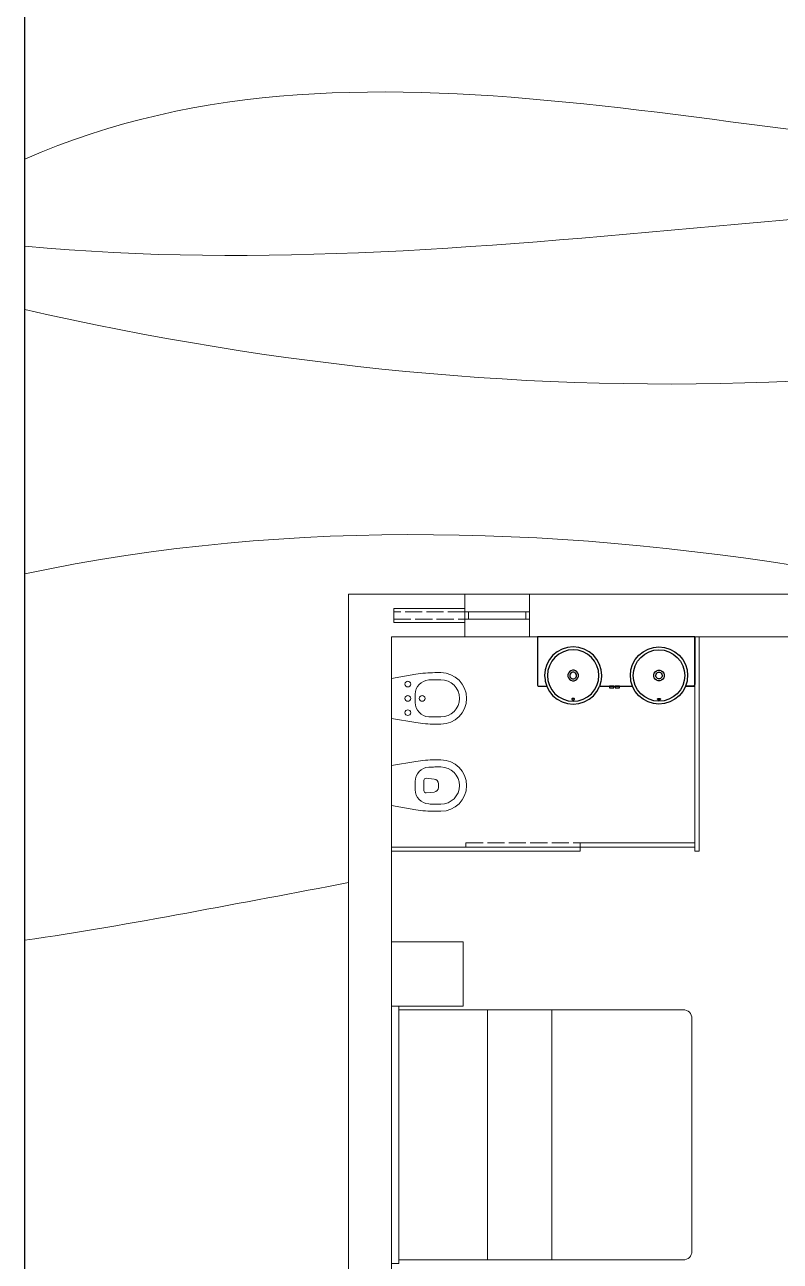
# Model space of a CAD drawing. Header units: millimetres. Extents: x 3468 to 20390, y -976 to 7887.
# Drawn here: x 9054 to 9582, y 5786 to 6651 of the extents above; entities that cross this region are included whole.
import ezdxf

# ---------------------------------------------------------------- set-up
doc = ezdxf.new("R2010")
doc.units = ezdxf.units.MM
doc.linetypes.add('ACAD_ISO02W100', pattern=[15, 12, -3])
for name, color, linetype, lineweight in [('A-FURN', 9, 'Continuous', 13), ('curve di livello', 6, 'Continuous', 9), ('PROIEZIONI_finissime_fine lines', 251, 'Continuous', 5), ('vetro', 140, 'Continuous', 15), ('Wall', 7, 'Continuous', 20)]:
    doc.layers.add(name, color=color, linetype=linetype, lineweight=lineweight)

msp = doc.modelspace()

# ---------------------------------------------------------------- linework, layer by layer
for p, q in [((9053.76, 5155.71), (9053.76, 7162.08)), ((9522.2, 6222.38), (9412.2, 6222.38)), ((9412.2, 6222.38), (9412.2, 6189.08)), ((9522.2, 6189.08), (9522.2, 6222.38)), ((9522.2, 6222.38), (9522.2, 6189.08)), ((9412.2, 6189.08), (9412.27, 6188.62)), ((9412.27, 6188.62), (9412.45, 6188.22)), ((9412.45, 6188.22), (9412.73, 6187.97)), ((9412.73, 6187.97), (9413.07, 6187.88)), ((9413.07, 6187.88), (9418.68, 6187.88)), ((9418.68, 6187.88), (9418.73, 6187.72)), ((9418.73, 6187.72), (9420.57, 6184.27)), ((9453.83, 6184.27), (9455.68, 6187.72)), ((9455.68, 6187.72), (9455.73, 6187.88)), ((9455.73, 6187.88), (9478.68, 6187.88)), ((9465.67, 6187.88), (9462.67, 6187.88)), ((9462.67, 6187.88), (9462.67, 6186.77)), ((9462.67, 6186.77), (9465.67, 6186.77)), ((9465.67, 6186.77), (9465.67, 6187.88)), ((9465.67, 6187.88), (9466.52, 6187.88)), ((9469.52, 6187.88), (9466.52, 6187.88)), ((9466.52, 6187.88), (9466.52, 6186.77)), ((9466.52, 6186.77), (9469.52, 6186.77)), ((9469.52, 6186.77), (9469.52, 6187.88)), ((9478.73, 6187.72), (9478.68, 6187.88)), ((9480.57, 6184.27), (9478.73, 6187.72)), ((9515.68, 6187.72), (9513.83, 6184.27)), ((9515.73, 6187.88), (9515.68, 6187.72)), ((9515.73, 6187.88), (9521.34, 6187.88)), ((9521.34, 6187.88), (9515.73, 6187.88)), ((9521.34, 6187.88), (9521.68, 6187.97)), ((9521.68, 6187.97), (9521.34, 6187.88)), ((9521.68, 6187.97), (9521.95, 6188.22)), ((9521.95, 6188.22), (9521.68, 6187.97)), ((9521.95, 6188.22), (9522.14, 6188.62)), ((9522.14, 6188.62), (9521.95, 6188.22)), ((9522.14, 6188.62), (9522.2, 6189.08)), ((9522.2, 6189.08), (9522.14, 6188.62)), ((9420.57, 6184.27), (9423.06, 6181.23)), ((9423.06, 6181.23), (9426.09, 6178.75)), ((9426.09, 6178.75), (9429.55, 6176.9)), ((9444.86, 6176.9), (9448.32, 6178.75)), ((9448.32, 6178.75), (9451.35, 6181.23)), ((9451.35, 6181.23), (9453.83, 6184.27)), ((9483.06, 6181.23), (9480.57, 6184.27)), ((9486.09, 6178.75), (9483.06, 6181.23)), ((9489.55, 6176.9), (9486.09, 6178.75)), ((9508.32, 6178.75), (9504.86, 6176.9)), ((9511.35, 6181.23), (9508.32, 6178.75)), ((9513.83, 6184.27), (9511.35, 6181.23)), ((9429.55, 6176.9), (9433.3, 6175.76)), ((9433.3, 6175.76), (9437.2, 6175.38)), ((9437.2, 6175.38), (9441.11, 6175.76)), ((9441.11, 6175.76), (9444.86, 6176.9)), ((9493.3, 6175.76), (9489.55, 6176.9)), ((9497.2, 6175.38), (9493.3, 6175.76)), ((9501.11, 6175.76), (9497.2, 6175.38)), ((9504.86, 6176.9), (9501.11, 6175.76))]:
    msp.add_line(p, q)
for points in [[(9455.73, 6187.88), (9456.82, 6191.47), (9456.91, 6192.38), (9456.91, 6192.38), (9457.2, 6195.38), (9456.82, 6199.28), (9455.68, 6203.03), (9453.83, 6206.49), (9451.35, 6209.52), (9448.32, 6212.01), (9444.86, 6213.85), (9441.11, 6214.99), (9437.2, 6215.38), (9433.3, 6214.99), (9429.55, 6213.85), (9426.09, 6212.01), (9423.06, 6209.52), (9420.57, 6206.49), (9418.73, 6203.03), (9417.59, 6199.28), (9417.2, 6195.38), (9417.5, 6192.38), (9417.59, 6191.47), (9418.68, 6187.88)], [(9478.68, 6187.88), (9477.59, 6191.47), (9477.5, 6192.38), (9477.5, 6192.38), (9477.2, 6195.38), (9477.59, 6199.28), (9478.73, 6203.03), (9480.57, 6206.49), (9483.06, 6209.52), (9486.09, 6212.01), (9489.55, 6213.85), (9493.3, 6214.99), (9497.2, 6215.38), (9501.11, 6214.99), (9504.86, 6213.85), (9508.32, 6212.01), (9511.35, 6209.52), (9513.83, 6206.49), (9515.68, 6203.03), (9516.82, 6199.28), (9517.2, 6195.38), (9516.91, 6192.38), (9516.82, 6191.47), (9515.73, 6187.88)], [(9438.16, 6179.02), (9438.06, 6179.14), (9437.91, 6179.23), (9437.73, 6179.3), (9437.52, 6179.35), (9437.2, 6179.38), (9436.89, 6179.35), (9436.67, 6179.3), (9436.5, 6179.23), (9436.35, 6179.14), (9436.25, 6179.02), (9436.2, 6178.88)], [(9436.2, 6178.88), (9436.25, 6178.73), (9436.35, 6178.62)], [(9436.35, 6178.62), (9436.5, 6178.52), (9436.67, 6178.45), (9436.89, 6178.4), (9437.2, 6178.38), (9437.52, 6178.4), (9437.73, 6178.45), (9437.91, 6178.52), (9438.06, 6178.62), (9438.16, 6178.73), (9438.2, 6178.88), (9438.16, 6179.02)], [(9498.06, 6178.62), (9497.91, 6178.52), (9497.73, 6178.45), (9497.52, 6178.4), (9497.2, 6178.38), (9496.89, 6178.4), (9496.67, 6178.45), (9496.5, 6178.52), (9496.35, 6178.62), (9496.25, 6178.73), (9496.2, 6178.88), (9496.25, 6179.02)], [(9496.25, 6179.02), (9496.35, 6179.14), (9496.5, 6179.23), (9496.67, 6179.3), (9496.89, 6179.35), (9497.2, 6179.38), (9497.52, 6179.35), (9497.73, 6179.3), (9497.91, 6179.23), (9498.06, 6179.14), (9498.16, 6179.02), (9498.2, 6178.88)], [(9498.2, 6178.88), (9498.16, 6178.73), (9498.06, 6178.62)]]:
    msp.add_lwpolyline(points)
for points in [[(9433.69, 6213.03), (9430.32, 6212.01), (9427.2, 6210.34), (9424.48, 6208.1), (9422.24, 6205.38), (9420.57, 6202.26), (9419.55, 6198.89), (9419.2, 6195.38), (9419.55, 6191.87), (9420.57, 6188.49), (9422.24, 6185.38), (9424.48, 6182.65), (9427.2, 6180.41), (9430.32, 6178.75), (9433.69, 6177.72), (9437.2, 6177.38), (9440.72, 6177.72), (9444.09, 6178.75), (9447.2, 6180.41), (9449.93, 6182.65), (9452.17, 6185.38), (9453.83, 6188.49), (9454.86, 6191.87), (9455.2, 6195.38), (9454.86, 6198.89), (9453.83, 6202.26), (9452.17, 6205.38), (9449.93, 6208.1), (9447.2, 6210.34), (9444.09, 6212.01), (9440.72, 6213.03), (9437.2, 6213.38)], [(9500.72, 6213.03), (9504.09, 6212.01), (9507.2, 6210.34), (9509.93, 6208.1), (9512.17, 6205.38), (9513.83, 6202.26), (9514.86, 6198.89), (9515.2, 6195.38), (9514.86, 6191.87), (9513.83, 6188.49), (9512.17, 6185.38), (9509.93, 6182.65), (9507.2, 6180.41), (9504.09, 6178.75), (9500.72, 6177.72), (9497.2, 6177.38), (9493.69, 6177.72), (9490.32, 6178.75), (9487.2, 6180.41), (9484.48, 6182.65), (9482.24, 6185.38), (9480.57, 6188.49), (9479.55, 6191.87), (9479.2, 6195.38), (9479.55, 6198.89), (9480.57, 6202.26), (9482.24, 6205.38), (9484.48, 6208.1), (9487.2, 6210.34), (9490.32, 6212.01), (9493.69, 6213.03), (9497.2, 6213.38)], [(9435.5, 6198.72), (9434.55, 6198.03), (9433.86, 6197.08), (9433.5, 6195.96), (9433.5, 6194.79), (9433.86, 6193.67), (9434.55, 6192.73), (9435.5, 6192.04), (9436.62, 6191.67), (9437.79, 6191.67), (9438.91, 6192.04), (9439.86, 6192.73), (9440.55, 6193.67), (9440.91, 6194.79), (9440.91, 6195.96), (9440.55, 6197.08), (9439.86, 6198.03), (9438.91, 6198.72), (9437.79, 6199.08), (9436.62, 6199.08)], [(9436.16, 6197.43), (9435.58, 6197), (9435.15, 6196.42), (9434.93, 6195.74), (9434.93, 6195.02), (9435.15, 6194.33), (9435.58, 6193.75), (9436.16, 6193.33), (9436.84, 6193.11), (9437.56, 6193.11), (9438.25, 6193.33), (9438.83, 6193.75), (9439.25, 6194.33), (9439.48, 6195.02), (9439.48, 6195.74), (9439.25, 6196.42), (9438.83, 6197), (9438.25, 6197.43), (9437.56, 6197.65), (9436.84, 6197.65)], [(9498.91, 6198.72), (9499.86, 6198.03), (9500.55, 6197.08), (9500.91, 6195.96), (9500.91, 6194.79), (9500.55, 6193.67), (9499.86, 6192.73), (9498.91, 6192.04), (9497.79, 6191.67), (9496.62, 6191.67), (9495.5, 6192.04), (9494.55, 6192.73), (9493.86, 6193.67), (9493.5, 6194.79), (9493.5, 6195.96), (9493.86, 6197.08), (9494.55, 6198.03), (9495.5, 6198.72), (9496.62, 6199.08), (9497.79, 6199.08)], [(9498.25, 6197.43), (9498.83, 6197), (9499.25, 6196.42), (9499.48, 6195.74), (9499.48, 6195.02), (9499.25, 6194.33), (9498.83, 6193.75), (9498.25, 6193.33), (9497.56, 6193.11), (9496.84, 6193.11), (9496.16, 6193.33), (9495.58, 6193.75), (9495.15, 6194.33), (9494.93, 6195.02), (9494.93, 6195.74), (9495.15, 6196.42), (9495.58, 6197), (9496.16, 6197.43), (9496.84, 6197.65), (9497.56, 6197.65)]]:
    msp.add_lwpolyline(points, close=True)
at = {"layer": 'A-FURN', "ltscale": 15}
for p, q in [((9327.17, 6196.25), (9310.2, 6193.38)), ((9344.7, 6197.38), (9340.54, 6197.38)), ((9344.7, 6192.38), (9340.54, 6192.38)), ((9326.76, 6182.27), (9326.76, 6176.49)), ((9327.17, 6162.5), (9310.2, 6165.38)), ((9344.7, 6166.38), (9340.54, 6166.38)), ((9344.7, 6161.38), (9340.54, 6161.38)), ((9327.17, 6135.25), (9310.2, 6132.38)), ((9344.7, 6136.38), (9340.54, 6136.38)), ((9344.7, 6131.38), (9340.54, 6131.38)), ((9326.76, 6121.27), (9326.76, 6115.49)), ((9332.85, 6121.96), (9332.85, 6114.79)), ((9334.5, 6123.46), (9340.01, 6122.91)), ((9342.98, 6119.63), (9342.98, 6117.13)), ((9340.01, 6113.84), (9334.5, 6113.3)), ((9327.17, 6101.5), (9310.2, 6104.38)), ((9344.7, 6105.38), (9340.54, 6105.38)), ((9344.7, 6100.38), (9340.54, 6100.38))]:
    msp.add_line(p, q, dxfattribs=at)
at = {"layer": 'A-FURN'}
for p, q in [((9310.2, 6193.38), (9310.2, 6165.38)), ((9310.2, 6179.38), (9310.2, 6179.38)), ((9310.2, 6179.38), (9310.2, 6179.38)), ((9310.2, 6179.38), (9310.2, 6179.38)), ((9310.2, 6179.38), (9310.2, 6179.38)), ((9310.2, 6179.38), (9310.2, 6179.38)), ((9310.2, 6179.38), (9310.2, 6179.38)), ((9310.2, 6179.38), (9310.2, 6179.38)), ((9310.2, 6179.38), (9310.2, 6179.38)), ((9310.2, 6179.38), (9310.2, 6179.38)), ((9310.2, 6179.38), (9310.2, 6179.38)), ((9310.2, 6179.38), (9310.2, 6179.38)), ((9310.2, 6179.38), (9310.2, 6179.38)), ((9310.2, 6179.38), (9310.2, 6179.38)), ((9310.2, 6179.38), (9310.2, 6179.38)), ((9310.2, 6179.38), (9310.2, 6179.38)), ((9310.2, 6179.38), (9310.2, 6179.38)), ((9310.2, 6179.38), (9310.2, 6179.38)), ((9310.2, 6179.38), (9310.2, 6179.38)), ((9310.2, 6179.38), (9310.2, 6179.38)), ((9310.2, 6179.38), (9310.2, 6179.38)), ((9310.2, 6179.38), (9310.2, 6179.38)), ((9310.2, 6179.38), (9310.2, 6179.38)), ((9310.2, 6179.38), (9310.2, 6179.38)), ((9310.2, 6179.38), (9310.2, 6179.38)), ((9310.2, 6179.38), (9310.2, 6179.38)), ((9310.2, 6179.38), (9310.2, 6179.38)), ((9310.2, 6179.38), (9310.2, 6179.38)), ((9310.2, 6179.38), (9310.2, 6179.38)), ((9310.2, 6179.38), (9310.2, 6179.38)), ((9310.2, 6179.38), (9310.2, 6179.38)), ((9310.2, 6179.38), (9310.2, 6179.38)), ((9310.2, 6179.38), (9310.2, 6179.38)), ((9310.2, 6179.38), (9310.2, 6179.38)), ((9310.2, 6179.38), (9310.2, 6179.38)), ((9310.2, 6179.38), (9310.2, 6179.38)), ((9310.2, 6179.38), (9310.2, 6179.38)), ((9310.2, 6179.38), (9310.2, 6179.38)), ((9310.2, 6179.38), (9310.2, 6179.38)), ((9310.2, 6179.38), (9310.2, 6179.38)), ((9310.2, 6179.38), (9310.2, 6179.38)), ((9310.2, 6179.38), (9310.2, 6179.38)), ((9310.2, 6179.38), (9310.2, 6179.38)), ((9310.2, 6179.38), (9310.2, 6179.38)), ((9310.2, 6179.38), (9310.2, 6179.38)), ((9310.2, 6179.38), (9310.2, 6179.38)), ((9310.2, 6179.38), (9310.2, 6179.38)), ((9310.2, 6179.38), (9310.2, 6179.38)), ((9310.2, 6179.38), (9310.2, 6179.38)), ((9310.2, 6179.38), (9310.2, 6179.38)), ((9310.2, 6179.38), (9310.2, 6179.38)), ((9310.2, 6179.38), (9310.2, 6179.38)), ((9310.2, 6132.38), (9310.2, 6104.38)), ((9377.2, 5961.5), (9377.2, 5786.5)), ((9422.2, 5961.5), (9422.2, 5786.5))]:
    msp.add_line(p, q, dxfattribs=at)
msp.add_lwpolyline([(9360.2, 5964), (9360.2, 6009), (9310.2, 6009), (9310.2, 5964), (9360.2, 5964)], dxfattribs=at)
msp.add_lwpolyline([(9315.2, 5964), (9310.2, 5964), (9310.2, 5784), (9315.2, 5784)], close=True, dxfattribs=at)
msp.add_lwpolyline([(9315.2, 5786.5), (9514.2, 5786.5, 0.414214), (9520.2, 5792.5), (9520.2, 5955.5, 0.414214), (9514.2, 5961.5), (9315.2, 5961.5)], format="xyb", close=True, dxfattribs=at)
at = {"layer": 'A-FURN', "ltscale": 15}
for centre in [(9321.61, 6189.38), (9321.61, 6179.38), (9331.61, 6179.38), (9321.61, 6169.38)]:
    msp.add_circle(centre, 2, dxfattribs=at)
at = {"layer": 'A-FURN'}
for centre, radius, start, end in [((9338.2, 6181.38), 20, 270, 270), ((9310.2, 6179.38), 0.00003, 117.46583, 180), ((9310.2, 6179.38), 0.00003, 0, 117.46583), ((9310.2, 6179.38), 0.00003, 297.46583, 0), ((9310.2, 6179.38), 0.00003, 180, 297.46583), ((9310.2, 6179.38), 0.00003, 180, 297.46583), ((9310.2, 6179.38), 0.00001, 297.46583, 0), ((9310.2, 6179.38), 0.00001, 180, 297.46583), ((9310.2, 6179.38), 0.00001, 117.46583, 180), ((9310.2, 6179.38), 0.00001, 0, 117.46583), ((9310.2, 6179.38), 0.00001, 180, 297.46583), ((9310.2, 6179.38), 0.00001, 297.46583, 0), ((9310.2, 6179.38), 0.00001, 180, 297.46583), ((9310.2, 6179.38), 0.00001, 297.46583, 0), ((9310.2, 6179.38), 0.00001, 180, 297.46583), ((9310.2, 6179.38), 0.00001, 117.46583, 180), ((9310.2, 6179.38), 0.00001, 117.46583, 180), ((9310.2, 6179.38), 0.00001, 117.46583, 180), ((9310.2, 6179.38), 0.00001, 0, 117.46583), ((9310.2, 6179.38), 0.00001, 117.46583, 180), ((9310.2, 6179.38), 0.00001, 0, 117.46583), ((9310.2, 6179.38), 0.00001, 0, 90), ((9310.2, 6179.38), 0.00001, 0, 90), ((9310.2, 6179.38), 0.00001, 90, 180), ((9310.2, 6179.38), 0.00001, 180, 270), ((9310.2, 6179.38), 0.00001, 270, 0), ((9310.2, 6179.38), 0.00001, 0, 90), ((9310.2, 6179.38), 0.00001, 90, 180), ((9310.2, 6179.38), 0.00001, 270, 0), ((9310.2, 6179.38), 0.00001, 180, 270), ((9310.2, 6179.38), 0.00001, 90, 180), ((9310.2, 6179.38), 0.00001, 180, 270), ((9310.2, 6179.38), 0.00001, 270, 0), ((9310.2, 6179.38), 0.00001, 0, 90), ((9310.2, 6179.38), 0.00001, 90, 180), ((9310.2, 6179.38), 0.00001, 0, 90), ((9310.2, 6179.38), 0.00001, 270, 0), ((9310.2, 6179.38), 0.00001, 180, 270), ((9310.2, 6179.38), 0.00001, 90, 180)]:
    msp.add_arc(centre, radius, start, end, dxfattribs=at)
at = {"layer": 'A-FURN', "ltscale": 15}
for centre, radius, start, end in [((9340.54, 6117.38), 80, 90, 99.61765), ((9344.7, 6179.38), 18, 270, 90), ((9336.76, 6182.27), 10, 93.33339, 180), ((9340.54, 6117.38), 75, 90, 93.33339), ((9344.7, 6179.38), 13, 270, 90), ((9336.76, 6176.49), 10, 180, 266.66661), ((9340.54, 6241.38), 80, 260.38235, 270), ((9340.54, 6241.38), 75, 266.66661, 270), ((9338.2, 6120.38), 20, 270, 270), ((9340.54, 6056.38), 80, 90, 99.61765), ((9344.7, 6118.38), 18, 270, 90), ((9336.76, 6121.27), 10, 93.33339, 180), ((9340.54, 6056.38), 75, 90, 93.33339), ((9344.7, 6118.38), 13, 270, 90), ((9334.35, 6121.96), 1.5, 84.36203, 180), ((9339.68, 6119.63), 3.3, 0, 84.36203), ((9339.68, 6117.13), 3.3, 275.63797, 0), ((9336.76, 6115.49), 10, 180, 266.66661), ((9334.35, 6114.79), 1.5, 180, 275.63797), ((9340.54, 6180.38), 80, 260.38235, 270), ((9340.54, 6180.38), 75, 266.66661, 270)]:
    msp.add_arc(centre, radius, start, end, dxfattribs=at)
at = {"layer": 'curve di livello'}
for points, knots in [([(10110.2, 6579.65), (10026.68, 6571.68), (9673.42, 6515.51), (9298.48, 6665.14), (9053.84, 6556.59), (9053.83, 6556.59), (9053.83, 6556.59), (9053.83, 6556.59), (9053.81, 6556.58), (9053.78, 6556.57), (9053.76, 6556.55)], [948.136507, 948.136507, 948.136507, 948.136507, 1199.951019, 2002.883229, 2002.883229, 2002.883229, 2002.885334, 2002.885334, 2002.885334, 2002.970377, 2002.970377, 2002.970377, 2002.970377]), ([(10110.2, 6510.15), (10090.03, 6513.63), (9742.51, 6566.83), (9384.29, 6463.79), (9053.83, 6495.89), (9053.83, 6495.89), (9053.83, 6495.89), (9053.83, 6495.89), (9053.8, 6495.89), (9053.78, 6495.89), (9053.76, 6495.9)], [952.435008, 952.435008, 952.435008, 952.435008, 1013.900228, 2009.947904, 2009.947904, 2009.947904, 2009.948687, 2009.948687, 2009.948687, 2010.018952, 2010.018952, 2010.018952, 2010.018952]), ([(9630.2, 6403.6), (9617.17, 6402.74), (9422.64, 6391.5), (9229.11, 6411.24), (9053.79, 6451.52), (9053.79, 6451.52), (9053.79, 6451.52), (9053.79, 6451.52), (9053.78, 6451.52), (9053.77, 6451.52), (9053.76, 6451.53)], [1437.518464, 1437.518464, 1437.518464, 1437.518464, 1476.268274, 2015.917714, 2015.917714, 2015.917714, 2015.918177, 2015.918177, 2015.918177, 2015.958032, 2015.958032, 2015.958032, 2015.958032]), ([(9630.2, 6266.08), (9629.44, 6266.21), (9438.03, 6299.74), (9240.94, 6306.38), (9053.76, 6266.48)], [1440.619799, 1440.619799, 1440.619799, 1440.619799, 1442.919983, 2017.077223, 2017.077223, 2017.077223, 2017.077223])]:
    msp.add_open_spline(points, degree=3, knots=knots, dxfattribs=at)
msp.add_open_spline([(9280.2, 6050.47), (9204.75, 6036.36), (9129.29, 6021.24), (9053.76, 6010.11)], degree=3, dxfattribs=at)
at = {"layer": 'PROIEZIONI_finissime_fine lines'}
for p, q in [((9361.56, 6252.38), (9406.56, 6252.38)), ((9361.56, 6242.38), (9361.56, 6232.38)), ((9361.56, 6222.38), (9406.56, 6222.38))]:
    msp.add_line(p, q, dxfattribs=at)
at = {"layer": 'vetro', "linetype": 'ACAD_ISO02W100'}
for p, q in [((9361.65, 6239.88), (9311.74, 6239.88)), ((9311.74, 6239.88), (9311.74, 6234.88)), ((9361.56, 6234.88), (9361.56, 6239.88)), ((9311.74, 6234.88), (9361.65, 6234.88)), ((9362.2, 6075.38), (9362.2, 6078.38)), ((9362.2, 6078.38), (9442.2, 6078.38)), ((9463.2, 6075.38), (9383.2, 6075.38))]:
    msp.add_line(p, q, dxfattribs=at)
at = {"layer": 'vetro'}
for p, q in [((9361.65, 6239.88), (9406.56, 6239.88)), ((9364.06, 6239.88), (9364.06, 6234.88)), ((9404.06, 6239.88), (9404.06, 6234.88)), ((9406.56, 6234.88), (9406.56, 6239.88)), ((9361.65, 6234.88), (9406.56, 6234.88)), ((9522.2, 6072.38), (9522.2, 6222.38)), ((9525.2, 6072.38), (9525.2, 6222.38)), ((9310.2, 6075.38), (9463.2, 6075.38)), ((9442.2, 6072.38), (9442.2, 6078.38)), ((9442.2, 6078.38), (9522.2, 6078.38)), ((9522.2, 6075.38), (9442.2, 6075.38)), ((9525.2, 6078.38), (9525.2, 6075.38)), ((9310.2, 6072.38), (9442.2, 6072.38)), ((9525.2, 6072.38), (9522.2, 6072.38))]:
    msp.add_line(p, q, dxfattribs=at)
at = {"layer": 'Wall'}
for p, q in [((9280.2, 5675.62), (9280.2, 6252.38)), ((9280.2, 6252.38), (9361.56, 6252.38)), ((9361.56, 6242.38), (9361.56, 6252.38)), ((9406.56, 6252.38), (9406.56, 6222.38)), ((9406.56, 6252.38), (9630.2, 6252.38)), ((9361.56, 6242.38), (9311.74, 6242.38)), ((9311.74, 6232.38), (9311.74, 6242.38)), ((9361.56, 6232.38), (9311.74, 6232.38)), ((9361.56, 6222.38), (9361.56, 6232.38)), ((9310.2, 5675.62), (9310.2, 6222.38)), ((9310.2, 6222.38), (9361.56, 6222.38)), ((9310.2, 6222.38), (9361.56, 6222.38)), ((9406.56, 6222.38), (9630.2, 6222.38))]:
    msp.add_line(p, q, dxfattribs=at)

doc.saveas('drawing.dxf')
